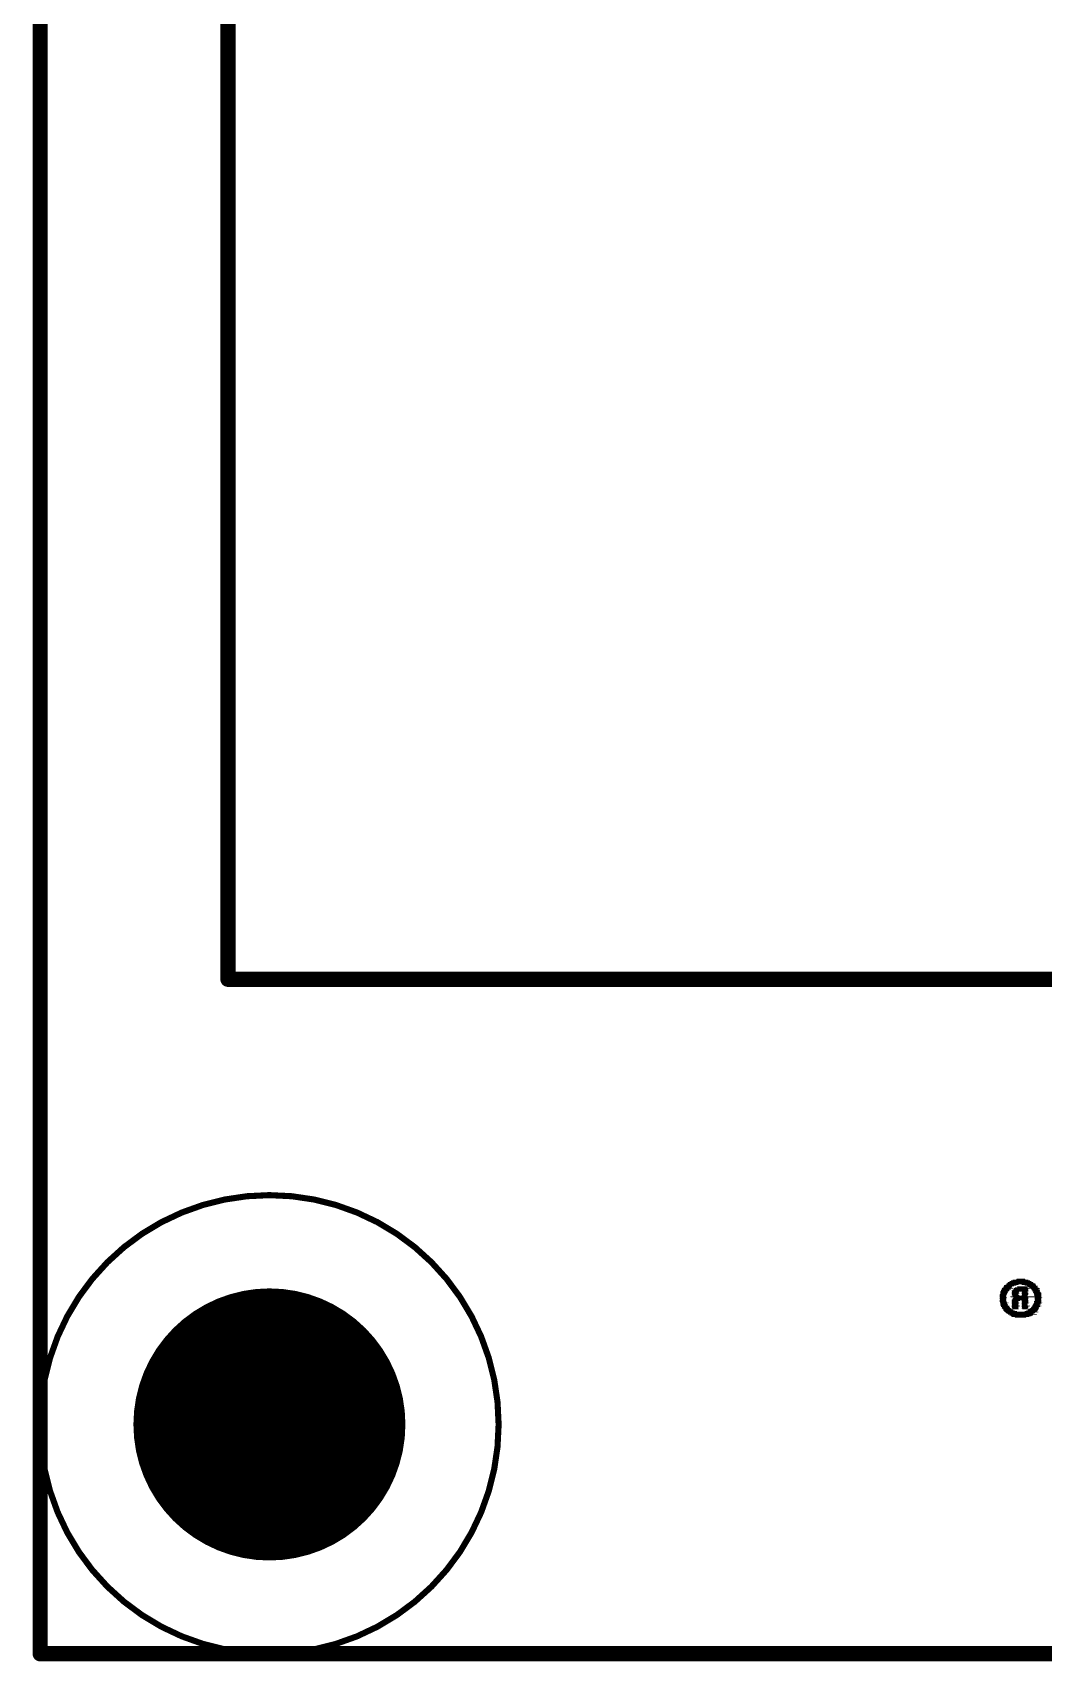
# Model space of a CAD drawing. Header units: millimetres. Extents: x 1.5 to 17.5, y 1 to 11.2.
# Drawn here: x 7.547 to 8.209, y 3.144 to 4.209 of the extents above; entities that cross this region are included whole.
import ezdxf

# ---------------------------------------------------------------- set-up
doc = ezdxf.new("R2010")
doc.units = ezdxf.units.MM
doc.header["$MEASUREMENT"] = 0
for name, color, linetype in [('BottomLayer', 5, 'Continuous'), ('BottomOverlay', 54, 'Continuous'), ('BottomSolder', 6, 'Continuous'), ('DrillDrawing', 1, 'Continuous'), ('InternalPlane1', 76, 'Continuous'), ('InternalPlane2', 16, 'Continuous'), ('Mechanical12', 56, 'Continuous'), ('Mechanical8', 56, 'Continuous'), ('MultiLayer', 9, 'Continuous'), ('PadHoleLayer', 156, 'Continuous'), ('TopLayer', 1, 'Continuous'), ('TopSolder', 216, 'Continuous')]:
    doc.layers.add(name, color=color, linetype=linetype)

# ---------------------------------------------------------------- blocks, each defined once
blk = doc.blocks.new('P___Z__SOM_B_10')
at = {"layer": 'BottomLayer'}
for points, const_width in [([(2.25, -0.15, 1), (1.95, -0.15, 1)], 0.004), ([(2.0575, -0.15, 1), (2.1425, -0.15, 1)], 0.085), ([(1.949, -0.15, 1), (1.951, -0.15, 1)], 0.002), ([(2.249, -0.15, 1), (2.251, -0.15, 1)], 0.002)]:
    blk.add_lwpolyline(points, format="xyb", close=True, dxfattribs=dict(at, const_width=const_width))
at = {"layer": 'BottomOverlay'}
for points, const_width in [([(2.25, 0), (0, 0)], 0.01), ([(2.25, 0), (2.25, -4)], 0.01), ([(1.6185, -0.2235), (1.597, -0.2235)], 0.0005), ([(1.6165, -0.222), (1.598, -0.222)], 0.0005), ([(1.6055, -0.224), (1.598, -0.224)], 0.0005), ([(1.618, -0.223), (1.599, -0.223)], 0.0005), ([(1.617, -0.2225), (1.6, -0.2225)], 0.0005), ([(1.6155, -0.2215), (1.6005, -0.2215)], 0.0005), ([(1.6145, -0.221), (1.6015, -0.221)], 0.0005), ([(1.614, -0.2205), (1.603, -0.2205)], 0.0005), ([(1.612, -0.22), (1.605, -0.22)], 0.0005), ([(1.619, -0.224), (1.611, -0.224)], 0.0005), ([(1.5995, -0.2295), (1.5945, -0.2295)], 0.0005), ([(1.599, -0.233), (1.5945, -0.233)], 0.0005), ([(1.6005, -0.2275), (1.595, -0.2275)], 0.0005), ([(1.5995, -0.23), (1.595, -0.23)], 0.0005), ([(1.5995, -0.2305), (1.595, -0.2305)], 0.0005), ([(1.599, -0.231), (1.595, -0.231)], 0.0005), ([(1.599, -0.2315), (1.595, -0.2315)], 0.0005), ([(1.599, -0.232), (1.595, -0.232)], 0.0005), ([(1.599, -0.2325), (1.595, -0.2325)], 0.0005), ([(1.615, -0.2335), (1.595, -0.2335)], 0.0005), ([(1.599, -0.234), (1.595, -0.234)], 0.0005), ([(1.5995, -0.2345), (1.595, -0.2345)], 0.0005), ([(1.6, -0.2285), (1.5955, -0.2285)], 0.0005), ([(1.6, -0.229), (1.5955, -0.229)], 0.0005), ([(1.601, -0.227), (1.596, -0.227)], 0.0005), ([(1.6005, -0.228), (1.596, -0.228)], 0.0005), ([(1.602, -0.226), (1.5965, -0.226)], 0.0005), ([(1.6015, -0.2265), (1.5965, -0.2265)], 0.0005), ([(1.6035, -0.225), (1.597, -0.225)], 0.0005), ([(1.603, -0.2255), (1.597, -0.2255)], 0.0005), ([(1.6045, -0.2245), (1.5975, -0.2245)], 0.0005), ([(1.6075, -0.2275), (1.6025, -0.2275)], 0.0005), ([(1.6075, -0.2295), (1.603, -0.2295)], 0.0005), ([(1.607, -0.2255), (1.6035, -0.2255)], 0.0005), ([(1.6075, -0.2265), (1.6035, -0.2265)], 0.0005), ([(1.6075, -0.227), (1.6035, -0.227)], 0.0005), ([(1.6075, -0.23), (1.6035, -0.23)], 0.0005), ([(1.6075, -0.2305), (1.6035, -0.2305)], 0.0005), ([(1.6075, -0.231), (1.6035, -0.231)], 0.0005), ([(1.614, -0.2315), (1.6035, -0.2315)], 0.0005), ([(1.6135, -0.232), (1.6035, -0.232)], 0.0005), ([(1.6135, -0.2325), (1.6035, -0.2325)], 0.0005), ([(1.613, -0.233), (1.6035, -0.233)], 0.0005), ([(1.6075, -0.226), (1.604, -0.226)], 0.0005), ([(1.6075, -0.228), (1.604, -0.228)], 0.0005), ([(1.6075, -0.2285), (1.604, -0.2285)], 0.0005), ([(1.6075, -0.229), (1.604, -0.229)], 0.0005), ([(1.6135, -0.234), (1.604, -0.234)], 0.0005), ([(1.6075, -0.2345), (1.604, -0.2345)], 0.0005), ([(1.614, -0.2275), (1.609, -0.2275)], 0.0005), ([(1.614, -0.231), (1.609, -0.231)], 0.0005), ([(1.614, -0.2295), (1.6095, -0.2295)], 0.0005), ([(1.614, -0.2345), (1.6095, -0.2345)], 0.0005), ([(1.6135, -0.2255), (1.61, -0.2255)], 0.0005), ([(1.614, -0.226), (1.61, -0.226)], 0.0005), ([(1.614, -0.2265), (1.61, -0.2265)], 0.0005), ([(1.614, -0.227), (1.61, -0.227)], 0.0005), ([(1.614, -0.228), (1.61, -0.228)], 0.0005), ([(1.614, -0.2285), (1.61, -0.2285)], 0.0005), ([(1.614, -0.229), (1.61, -0.229)], 0.0005), ([(1.614, -0.23), (1.61, -0.23)], 0.0005), ([(1.614, -0.2305), (1.61, -0.2305)], 0.0005), ([(1.6195, -0.2245), (1.6125, -0.2245)], 0.0005), ([(1.6195, -0.225), (1.6135, -0.225)], 0.0005), ([(1.62, -0.2255), (1.6145, -0.2255)], 0.0005), ([(1.6205, -0.226), (1.615, -0.226)], 0.0005), ([(1.6205, -0.2265), (1.6155, -0.2265)], 0.0005), ([(1.621, -0.227), (1.616, -0.227)], 0.0005), ([(1.621, -0.2275), (1.616, -0.2275)], 0.0005), ([(1.6215, -0.2295), (1.6165, -0.2295)], 0.0005), ([(1.6215, -0.228), (1.617, -0.228)], 0.0005), ([(1.6215, -0.2285), (1.617, -0.2285)], 0.0005), ([(1.6215, -0.229), (1.6175, -0.229)], 0.0005), ([(1.622, -0.23), (1.6175, -0.23)], 0.0005), ([(1.622, -0.233), (1.6175, -0.233)], 0.0005), ([(1.622, -0.2305), (1.618, -0.2305)], 0.0005), ([(1.622, -0.231), (1.618, -0.231)], 0.0005), ([(1.622, -0.2315), (1.618, -0.2315)], 0.0005), ([(1.622, -0.232), (1.618, -0.232)], 0.0005), ([(1.622, -0.2325), (1.618, -0.2325)], 0.0005), ([(1.622, -0.2335), (1.618, -0.2335)], 0.0005), ([(1.622, -0.234), (1.618, -0.234)], 0.0005), ([(1.622, -0.2345), (1.618, -0.2345)], 0.0005), ([(1.5995, -0.235), (1.595, -0.235)], 0.0005), ([(1.5995, -0.2355), (1.595, -0.2355)], 0.0005), ([(1.6, -0.236), (1.595, -0.236)], 0.0005), ([(1.6, -0.2365), (1.5955, -0.2365)], 0.0005), ([(1.6005, -0.237), (1.596, -0.237)], 0.0005), ([(1.6005, -0.2375), (1.596, -0.2375)], 0.0005), ([(1.601, -0.238), (1.596, -0.238)], 0.0005), ([(1.602, -0.239), (1.596, -0.239)], 0.0005), ([(1.6015, -0.2385), (1.5965, -0.2385)], 0.0005), ([(1.6025, -0.2395), (1.597, -0.2395)], 0.0005), ([(1.6035, -0.24), (1.5975, -0.24)], 0.0005), ([(1.604, -0.2405), (1.5975, -0.2405)], 0.0005), ([(1.6055, -0.241), (1.5985, -0.241)], 0.0005), ([(1.6075, -0.2415), (1.5985, -0.2415)], 0.0005), ([(1.6175, -0.242), (1.599, -0.242)], 0.0005), ([(1.617, -0.2425), (1.6, -0.2425)], 0.0005), ([(1.6165, -0.243), (1.6005, -0.243)], 0.0005), ([(1.6155, -0.2435), (1.6015, -0.2435)], 0.0005), ([(1.6125, -0.239), (1.6025, -0.239)], 0.0005), ([(1.6145, -0.244), (1.6025, -0.244)], 0.0005), ([(1.6075, -0.235), (1.6035, -0.235)], 0.0005), ([(1.6075, -0.2355), (1.6035, -0.2355)], 0.0005), ([(1.6075, -0.236), (1.6035, -0.236)], 0.0005), ([(1.614, -0.237), (1.6035, -0.237)], 0.0005), ([(1.614, -0.2375), (1.6035, -0.2375)], 0.0005), ([(1.6135, -0.238), (1.6035, -0.238)], 0.0005), ([(1.613, -0.2385), (1.6035, -0.2385)], 0.0005), ([(1.6135, -0.2445), (1.6035, -0.2445)], 0.0005), ([(1.6075, -0.2365), (1.604, -0.2365)], 0.0005), ([(1.612, -0.2395), (1.604, -0.2395)], 0.0005), ([(1.6105, -0.24), (1.604, -0.24)], 0.0005), ([(1.611, -0.245), (1.6055, -0.245)], 0.0005), ([(1.614, -0.2355), (1.6095, -0.2355)], 0.0005), ([(1.614, -0.2365), (1.6095, -0.2365)], 0.0005), ([(1.614, -0.235), (1.61, -0.235)], 0.0005), ([(1.614, -0.236), (1.61, -0.236)], 0.0005), ([(1.618, -0.2415), (1.61, -0.2415)], 0.0005), ([(1.619, -0.241), (1.6115, -0.241)], 0.0005), ([(1.619, -0.2405), (1.613, -0.2405)], 0.0005), ([(1.6205, -0.239), (1.6135, -0.239)], 0.0005), ([(1.6195, -0.24), (1.614, -0.24)], 0.0005), ([(1.62, -0.2395), (1.6145, -0.2395)], 0.0005), ([(1.6205, -0.2385), (1.615, -0.2385)], 0.0005), ([(1.621, -0.2375), (1.616, -0.2375)], 0.0005), ([(1.621, -0.238), (1.616, -0.238)], 0.0005), ([(1.6215, -0.237), (1.6165, -0.237)], 0.0005), ([(1.6215, -0.236), (1.617, -0.236)], 0.0005), ([(1.6215, -0.2365), (1.617, -0.2365)], 0.0005), ([(1.622, -0.235), (1.6175, -0.235)], 0.0005), ([(1.6215, -0.2355), (1.6175, -0.2355)], 0.0005)]:
    blk.add_lwpolyline(points, dxfattribs=dict(at, const_width=const_width))
for points, const_width in [([(2.2475, 0, 1), (2.2525, 0, 1)], 0.005), ([(2.2475, 0, 1), (2.2525, 0, 1)], 0.005), ([(1.5969, -0.2235, 1), (1.5971, -0.2235, 1)], 0.00025), ([(1.5979, -0.222, 1), (1.5981, -0.222, 1)], 0.00025), ([(1.5979, -0.224, 1), (1.5981, -0.224, 1)], 0.00025), ([(1.5989, -0.223, 1), (1.5991, -0.223, 1)], 0.00025), ([(1.5999, -0.2225, 1), (1.6001, -0.2225, 1)], 0.00025), ([(1.6004, -0.2215, 1), (1.6006, -0.2215, 1)], 0.00025), ([(1.6014, -0.221, 1), (1.6016, -0.221, 1)], 0.00025), ([(1.6029, -0.2205, 1), (1.6031, -0.2205, 1)], 0.00025), ([(1.6049, -0.22, 1), (1.6051, -0.22, 1)], 0.00025), ([(1.6054, -0.224, 1), (1.6056, -0.224, 1)], 0.00025), ([(1.6109, -0.224, 1), (1.6111, -0.224, 1)], 0.00025), ([(1.6119, -0.22, 1), (1.6121, -0.22, 1)], 0.00025), ([(1.6139, -0.2205, 1), (1.6141, -0.2205, 1)], 0.00025), ([(1.6144, -0.221, 1), (1.6146, -0.221, 1)], 0.00025), ([(1.6154, -0.2215, 1), (1.6156, -0.2215, 1)], 0.00025), ([(1.6164, -0.222, 1), (1.6166, -0.222, 1)], 0.00025), ([(1.6169, -0.2225, 1), (1.6171, -0.2225, 1)], 0.00025), ([(1.6179, -0.223, 1), (1.6181, -0.223, 1)], 0.00025), ([(1.6184, -0.2235, 1), (1.6186, -0.2235, 1)], 0.00025), ([(1.6189, -0.224, 1), (1.6191, -0.224, 1)], 0.00025), ([(1.5944, -0.2295, 1), (1.5946, -0.2295, 1)], 0.00025), ([(1.5944, -0.233, 1), (1.5946, -0.233, 1)], 0.00025), ([(1.5949, -0.2275, 1), (1.5951, -0.2275, 1)], 0.00025), ([(1.5949, -0.23, 1), (1.5951, -0.23, 1)], 0.00025), ([(1.5949, -0.2305, 1), (1.5951, -0.2305, 1)], 0.00025), ([(1.5949, -0.231, 1), (1.5951, -0.231, 1)], 0.00025), ([(1.5949, -0.2315, 1), (1.5951, -0.2315, 1)], 0.00025), ([(1.5949, -0.232, 1), (1.5951, -0.232, 1)], 0.00025), ([(1.5949, -0.2325, 1), (1.5951, -0.2325, 1)], 0.00025), ([(1.5949, -0.2335, 1), (1.5951, -0.2335, 1)], 0.00025), ([(1.5949, -0.234, 1), (1.5951, -0.234, 1)], 0.00025), ([(1.5949, -0.2345, 1), (1.5951, -0.2345, 1)], 0.00025), ([(1.5954, -0.2285, 1), (1.5956, -0.2285, 1)], 0.00025), ([(1.5954, -0.229, 1), (1.5956, -0.229, 1)], 0.00025), ([(1.5959, -0.227, 1), (1.5961, -0.227, 1)], 0.00025), ([(1.5959, -0.228, 1), (1.5961, -0.228, 1)], 0.00025), ([(1.5964, -0.226, 1), (1.5966, -0.226, 1)], 0.00025), ([(1.5964, -0.2265, 1), (1.5966, -0.2265, 1)], 0.00025), ([(1.5969, -0.225, 1), (1.5971, -0.225, 1)], 0.00025), ([(1.5969, -0.2255, 1), (1.5971, -0.2255, 1)], 0.00025), ([(1.5974, -0.2245, 1), (1.5976, -0.2245, 1)], 0.00025), ([(1.5989, -0.231, 1), (1.5991, -0.231, 1)], 0.00025), ([(1.5989, -0.2315, 1), (1.5991, -0.2315, 1)], 0.00025), ([(1.5989, -0.232, 1), (1.5991, -0.232, 1)], 0.00025), ([(1.5989, -0.2325, 1), (1.5991, -0.2325, 1)], 0.00025), ([(1.5989, -0.233, 1), (1.5991, -0.233, 1)], 0.00025), ([(1.5989, -0.234, 1), (1.5991, -0.234, 1)], 0.00025), ([(1.5994, -0.2295, 1), (1.5996, -0.2295, 1)], 0.00025), ([(1.5994, -0.23, 1), (1.5996, -0.23, 1)], 0.00025), ([(1.5994, -0.2305, 1), (1.5996, -0.2305, 1)], 0.00025), ([(1.5994, -0.2345, 1), (1.5996, -0.2345, 1)], 0.00025), ([(1.5999, -0.2285, 1), (1.6001, -0.2285, 1)], 0.00025), ([(1.5999, -0.229, 1), (1.6001, -0.229, 1)], 0.00025), ([(1.6004, -0.2275, 1), (1.6006, -0.2275, 1)], 0.00025), ([(1.6004, -0.228, 1), (1.6006, -0.228, 1)], 0.00025), ([(1.6009, -0.227, 1), (1.6011, -0.227, 1)], 0.00025), ([(1.6014, -0.2265, 1), (1.6016, -0.2265, 1)], 0.00025), ([(1.6019, -0.226, 1), (1.6021, -0.226, 1)], 0.00025), ([(1.6024, -0.2275, 1), (1.6026, -0.2275, 1)], 0.00025), ([(1.6029, -0.2255, 1), (1.6031, -0.2255, 1)], 0.00025), ([(1.6029, -0.2295, 1), (1.6031, -0.2295, 1)], 0.00025), ([(1.6034, -0.225, 1), (1.6036, -0.225, 1)], 0.00025), ([(1.6034, -0.2255, 1), (1.6036, -0.2255, 1)], 0.00025), ([(1.6034, -0.2265, 1), (1.6036, -0.2265, 1)], 0.00025), ([(1.6034, -0.227, 1), (1.6036, -0.227, 1)], 0.00025), ([(1.6034, -0.23, 1), (1.6036, -0.23, 1)], 0.00025), ([(1.6034, -0.2305, 1), (1.6036, -0.2305, 1)], 0.00025), ([(1.6034, -0.231, 1), (1.6036, -0.231, 1)], 0.00025), ([(1.6034, -0.2315, 1), (1.6036, -0.2315, 1)], 0.00025), ([(1.6034, -0.232, 1), (1.6036, -0.232, 1)], 0.00025), ([(1.6034, -0.2325, 1), (1.6036, -0.2325, 1)], 0.00025), ([(1.6034, -0.233, 1), (1.6036, -0.233, 1)], 0.00025), ([(1.6039, -0.226, 1), (1.6041, -0.226, 1)], 0.00025), ([(1.6039, -0.228, 1), (1.6041, -0.228, 1)], 0.00025), ([(1.6039, -0.2285, 1), (1.6041, -0.2285, 1)], 0.00025), ([(1.6039, -0.229, 1), (1.6041, -0.229, 1)], 0.00025), ([(1.6039, -0.234, 1), (1.6041, -0.234, 1)], 0.00025), ([(1.6039, -0.2345, 1), (1.6041, -0.2345, 1)], 0.00025), ([(1.6044, -0.2245, 1), (1.6046, -0.2245, 1)], 0.00025), ([(1.6069, -0.2255, 1), (1.6071, -0.2255, 1)], 0.00025), ([(1.6074, -0.226, 1), (1.6076, -0.226, 1)], 0.00025), ([(1.6074, -0.2265, 1), (1.6076, -0.2265, 1)], 0.00025), ([(1.6074, -0.227, 1), (1.6076, -0.227, 1)], 0.00025), ([(1.6074, -0.2275, 1), (1.6076, -0.2275, 1)], 0.00025), ([(1.6074, -0.228, 1), (1.6076, -0.228, 1)], 0.00025), ([(1.6074, -0.2285, 1), (1.6076, -0.2285, 1)], 0.00025), ([(1.6074, -0.229, 1), (1.6076, -0.229, 1)], 0.00025), ([(1.6074, -0.2295, 1), (1.6076, -0.2295, 1)], 0.00025), ([(1.6074, -0.23, 1), (1.6076, -0.23, 1)], 0.00025), ([(1.6074, -0.2305, 1), (1.6076, -0.2305, 1)], 0.00025), ([(1.6074, -0.231, 1), (1.6076, -0.231, 1)], 0.00025), ([(1.6074, -0.2345, 1), (1.6076, -0.2345, 1)], 0.00025), ([(1.6089, -0.2275, 1), (1.6091, -0.2275, 1)], 0.00025), ([(1.6089, -0.231, 1), (1.6091, -0.231, 1)], 0.00025), ([(1.6094, -0.2295, 1), (1.6096, -0.2295, 1)], 0.00025), ([(1.6094, -0.2345, 1), (1.6096, -0.2345, 1)], 0.00025), ([(1.6099, -0.2255, 1), (1.6101, -0.2255, 1)], 0.00025), ([(1.6099, -0.226, 1), (1.6101, -0.226, 1)], 0.00025), ([(1.6099, -0.2265, 1), (1.6101, -0.2265, 1)], 0.00025), ([(1.6099, -0.227, 1), (1.6101, -0.227, 1)], 0.00025), ([(1.6099, -0.228, 1), (1.6101, -0.228, 1)], 0.00025), ([(1.6099, -0.2285, 1), (1.6101, -0.2285, 1)], 0.00025), ([(1.6099, -0.229, 1), (1.6101, -0.229, 1)], 0.00025), ([(1.6099, -0.23, 1), (1.6101, -0.23, 1)], 0.00025), ([(1.6099, -0.2305, 1), (1.6101, -0.2305, 1)], 0.00025), ([(1.6124, -0.2245, 1), (1.6126, -0.2245, 1)], 0.00025), ([(1.6129, -0.233, 1), (1.6131, -0.233, 1)], 0.00025), ([(1.6134, -0.225, 1), (1.6136, -0.225, 1)], 0.00025), ([(1.6134, -0.2255, 1), (1.6136, -0.2255, 1)], 0.00025), ([(1.6134, -0.232, 1), (1.6136, -0.232, 1)], 0.00025), ([(1.6134, -0.2325, 1), (1.6136, -0.2325, 1)], 0.00025), ([(1.6134, -0.234, 1), (1.6136, -0.234, 1)], 0.00025), ([(1.6139, -0.226, 1), (1.6141, -0.226, 1)], 0.00025), ([(1.6139, -0.2265, 1), (1.6141, -0.2265, 1)], 0.00025), ([(1.6139, -0.227, 1), (1.6141, -0.227, 1)], 0.00025), ([(1.6139, -0.2275, 1), (1.6141, -0.2275, 1)], 0.00025), ([(1.6139, -0.228, 1), (1.6141, -0.228, 1)], 0.00025), ([(1.6139, -0.2285, 1), (1.6141, -0.2285, 1)], 0.00025), ([(1.6139, -0.229, 1), (1.6141, -0.229, 1)], 0.00025), ([(1.6139, -0.2295, 1), (1.6141, -0.2295, 1)], 0.00025), ([(1.6139, -0.23, 1), (1.6141, -0.23, 1)], 0.00025), ([(1.6139, -0.2305, 1), (1.6141, -0.2305, 1)], 0.00025), ([(1.6139, -0.231, 1), (1.6141, -0.231, 1)], 0.00025), ([(1.6139, -0.2315, 1), (1.6141, -0.2315, 1)], 0.00025), ([(1.6139, -0.2345, 1), (1.6141, -0.2345, 1)], 0.00025), ([(1.6144, -0.2255, 1), (1.6146, -0.2255, 1)], 0.00025), ([(1.6149, -0.226, 1), (1.6151, -0.226, 1)], 0.00025), ([(1.6149, -0.2335, 1), (1.6151, -0.2335, 1)], 0.00025), ([(1.6154, -0.2265, 1), (1.6156, -0.2265, 1)], 0.00025), ([(1.6159, -0.227, 1), (1.6161, -0.227, 1)], 0.00025), ([(1.6159, -0.2275, 1), (1.6161, -0.2275, 1)], 0.00025), ([(1.6164, -0.2295, 1), (1.6166, -0.2295, 1)], 0.00025), ([(1.6169, -0.228, 1), (1.6171, -0.228, 1)], 0.00025), ([(1.6169, -0.2285, 1), (1.6171, -0.2285, 1)], 0.00025), ([(1.6174, -0.229, 1), (1.6176, -0.229, 1)], 0.00025), ([(1.6174, -0.23, 1), (1.6176, -0.23, 1)], 0.00025), ([(1.6174, -0.233, 1), (1.6176, -0.233, 1)], 0.00025), ([(1.6179, -0.2305, 1), (1.6181, -0.2305, 1)], 0.00025), ([(1.6179, -0.231, 1), (1.6181, -0.231, 1)], 0.00025), ([(1.6179, -0.2315, 1), (1.6181, -0.2315, 1)], 0.00025), ([(1.6179, -0.232, 1), (1.6181, -0.232, 1)], 0.00025), ([(1.6179, -0.2325, 1), (1.6181, -0.2325, 1)], 0.00025), ([(1.6179, -0.2335, 1), (1.6181, -0.2335, 1)], 0.00025), ([(1.6179, -0.234, 1), (1.6181, -0.234, 1)], 0.00025), ([(1.6179, -0.2345, 1), (1.6181, -0.2345, 1)], 0.00025), ([(1.6194, -0.2245, 1), (1.6196, -0.2245, 1)], 0.00025), ([(1.6194, -0.225, 1), (1.6196, -0.225, 1)], 0.00025), ([(1.6199, -0.2255, 1), (1.6201, -0.2255, 1)], 0.00025), ([(1.6204, -0.226, 1), (1.6206, -0.226, 1)], 0.00025), ([(1.6204, -0.2265, 1), (1.6206, -0.2265, 1)], 0.00025), ([(1.6209, -0.227, 1), (1.6211, -0.227, 1)], 0.00025), ([(1.6209, -0.2275, 1), (1.6211, -0.2275, 1)], 0.00025), ([(1.6214, -0.228, 1), (1.6216, -0.228, 1)], 0.00025), ([(1.6214, -0.2285, 1), (1.6216, -0.2285, 1)], 0.00025), ([(1.6214, -0.229, 1), (1.6216, -0.229, 1)], 0.00025), ([(1.6214, -0.2295, 1), (1.6216, -0.2295, 1)], 0.00025), ([(1.6219, -0.23, 1), (1.6221, -0.23, 1)], 0.00025), ([(1.6219, -0.2305, 1), (1.6221, -0.2305, 1)], 0.00025), ([(1.6219, -0.231, 1), (1.6221, -0.231, 1)], 0.00025), ([(1.6219, -0.2315, 1), (1.6221, -0.2315, 1)], 0.00025), ([(1.6219, -0.232, 1), (1.6221, -0.232, 1)], 0.00025), ([(1.6219, -0.2325, 1), (1.6221, -0.2325, 1)], 0.00025), ([(1.6219, -0.233, 1), (1.6221, -0.233, 1)], 0.00025), ([(1.6219, -0.2335, 1), (1.6221, -0.2335, 1)], 0.00025), ([(1.6219, -0.234, 1), (1.6221, -0.234, 1)], 0.00025), ([(1.6219, -0.2345, 1), (1.6221, -0.2345, 1)], 0.00025), ([(1.5949, -0.235, 1), (1.5951, -0.235, 1)], 0.00025), ([(1.5949, -0.2355, 1), (1.5951, -0.2355, 1)], 0.00025), ([(1.5949, -0.236, 1), (1.5951, -0.236, 1)], 0.00025), ([(1.5954, -0.2365, 1), (1.5956, -0.2365, 1)], 0.00025), ([(1.5959, -0.237, 1), (1.5961, -0.237, 1)], 0.00025), ([(1.5959, -0.2375, 1), (1.5961, -0.2375, 1)], 0.00025), ([(1.5959, -0.238, 1), (1.5961, -0.238, 1)], 0.00025), ([(1.5959, -0.239, 1), (1.5961, -0.239, 1)], 0.00025), ([(1.5964, -0.2385, 1), (1.5966, -0.2385, 1)], 0.00025), ([(1.5969, -0.2395, 1), (1.5971, -0.2395, 1)], 0.00025), ([(1.5974, -0.24, 1), (1.5976, -0.24, 1)], 0.00025), ([(1.5974, -0.2405, 1), (1.5976, -0.2405, 1)], 0.00025), ([(1.5984, -0.241, 1), (1.5986, -0.241, 1)], 0.00025), ([(1.5984, -0.2415, 1), (1.5986, -0.2415, 1)], 0.00025), ([(1.5989, -0.242, 1), (1.5991, -0.242, 1)], 0.00025), ([(1.5994, -0.235, 1), (1.5996, -0.235, 1)], 0.00025), ([(1.5994, -0.2355, 1), (1.5996, -0.2355, 1)], 0.00025), ([(1.5999, -0.236, 1), (1.6001, -0.236, 1)], 0.00025), ([(1.5999, -0.2365, 1), (1.6001, -0.2365, 1)], 0.00025), ([(1.5999, -0.2425, 1), (1.6001, -0.2425, 1)], 0.00025), ([(1.6004, -0.237, 1), (1.6006, -0.237, 1)], 0.00025), ([(1.6004, -0.2375, 1), (1.6006, -0.2375, 1)], 0.00025), ([(1.6004, -0.243, 1), (1.6006, -0.243, 1)], 0.00025), ([(1.6009, -0.238, 1), (1.6011, -0.238, 1)], 0.00025), ([(1.6014, -0.2385, 1), (1.6016, -0.2385, 1)], 0.00025), ([(1.6014, -0.2435, 1), (1.6016, -0.2435, 1)], 0.00025), ([(1.6019, -0.239, 1), (1.6021, -0.239, 1)], 0.00025), ([(1.6024, -0.239, 1), (1.6026, -0.239, 1)], 0.00025), ([(1.6024, -0.2395, 1), (1.6026, -0.2395, 1)], 0.00025), ([(1.6024, -0.244, 1), (1.6026, -0.244, 1)], 0.00025), ([(1.6034, -0.235, 1), (1.6036, -0.235, 1)], 0.00025), ([(1.6034, -0.2355, 1), (1.6036, -0.2355, 1)], 0.00025), ([(1.6034, -0.236, 1), (1.6036, -0.236, 1)], 0.00025), ([(1.6034, -0.237, 1), (1.6036, -0.237, 1)], 0.00025), ([(1.6034, -0.2375, 1), (1.6036, -0.2375, 1)], 0.00025), ([(1.6034, -0.238, 1), (1.6036, -0.238, 1)], 0.00025), ([(1.6034, -0.2385, 1), (1.6036, -0.2385, 1)], 0.00025), ([(1.6034, -0.24, 1), (1.6036, -0.24, 1)], 0.00025), ([(1.6034, -0.2445, 1), (1.6036, -0.2445, 1)], 0.00025), ([(1.6039, -0.2365, 1), (1.6041, -0.2365, 1)], 0.00025), ([(1.6039, -0.2395, 1), (1.6041, -0.2395, 1)], 0.00025), ([(1.6039, -0.24, 1), (1.6041, -0.24, 1)], 0.00025), ([(1.6039, -0.2405, 1), (1.6041, -0.2405, 1)], 0.00025), ([(1.6054, -0.241, 1), (1.6056, -0.241, 1)], 0.00025), ([(1.6054, -0.245, 1), (1.6056, -0.245, 1)], 0.00025), ([(1.6074, -0.235, 1), (1.6076, -0.235, 1)], 0.00025), ([(1.6074, -0.2355, 1), (1.6076, -0.2355, 1)], 0.00025), ([(1.6074, -0.236, 1), (1.6076, -0.236, 1)], 0.00025), ([(1.6074, -0.2365, 1), (1.6076, -0.2365, 1)], 0.00025), ([(1.6074, -0.2415, 1), (1.6076, -0.2415, 1)], 0.00025), ([(1.6094, -0.2355, 1), (1.6096, -0.2355, 1)], 0.00025), ([(1.6094, -0.2365, 1), (1.6096, -0.2365, 1)], 0.00025), ([(1.6099, -0.235, 1), (1.6101, -0.235, 1)], 0.00025), ([(1.6099, -0.236, 1), (1.6101, -0.236, 1)], 0.00025), ([(1.6099, -0.2415, 1), (1.6101, -0.2415, 1)], 0.00025), ([(1.6104, -0.24, 1), (1.6106, -0.24, 1)], 0.00025), ([(1.6109, -0.245, 1), (1.6111, -0.245, 1)], 0.00025), ([(1.6114, -0.241, 1), (1.6116, -0.241, 1)], 0.00025), ([(1.6119, -0.2395, 1), (1.6121, -0.2395, 1)], 0.00025), ([(1.6124, -0.239, 1), (1.6126, -0.239, 1)], 0.00025), ([(1.6129, -0.2385, 1), (1.6131, -0.2385, 1)], 0.00025), ([(1.6129, -0.2405, 1), (1.6131, -0.2405, 1)], 0.00025), ([(1.6134, -0.238, 1), (1.6136, -0.238, 1)], 0.00025), ([(1.6134, -0.239, 1), (1.6136, -0.239, 1)], 0.00025), ([(1.6134, -0.2445, 1), (1.6136, -0.2445, 1)], 0.00025), ([(1.6139, -0.235, 1), (1.6141, -0.235, 1)], 0.00025), ([(1.6139, -0.2355, 1), (1.6141, -0.2355, 1)], 0.00025), ([(1.6139, -0.236, 1), (1.6141, -0.236, 1)], 0.00025), ([(1.6139, -0.2365, 1), (1.6141, -0.2365, 1)], 0.00025), ([(1.6139, -0.237, 1), (1.6141, -0.237, 1)], 0.00025), ([(1.6139, -0.2375, 1), (1.6141, -0.2375, 1)], 0.00025), ([(1.6139, -0.24, 1), (1.6141, -0.24, 1)], 0.00025), ([(1.6144, -0.2395, 1), (1.6146, -0.2395, 1)], 0.00025), ([(1.6144, -0.244, 1), (1.6146, -0.244, 1)], 0.00025), ([(1.6149, -0.2385, 1), (1.6151, -0.2385, 1)], 0.00025), ([(1.6154, -0.2435, 1), (1.6156, -0.2435, 1)], 0.00025), ([(1.6159, -0.2375, 1), (1.6161, -0.2375, 1)], 0.00025), ([(1.6159, -0.238, 1), (1.6161, -0.238, 1)], 0.00025), ([(1.6164, -0.237, 1), (1.6166, -0.237, 1)], 0.00025), ([(1.6164, -0.243, 1), (1.6166, -0.243, 1)], 0.00025), ([(1.6169, -0.236, 1), (1.6171, -0.236, 1)], 0.00025), ([(1.6169, -0.2365, 1), (1.6171, -0.2365, 1)], 0.00025), ([(1.6169, -0.2425, 1), (1.6171, -0.2425, 1)], 0.00025), ([(1.6174, -0.235, 1), (1.6176, -0.235, 1)], 0.00025), ([(1.6174, -0.2355, 1), (1.6176, -0.2355, 1)], 0.00025), ([(1.6174, -0.242, 1), (1.6176, -0.242, 1)], 0.00025), ([(1.6179, -0.2415, 1), (1.6181, -0.2415, 1)], 0.00025), ([(1.6189, -0.2405, 1), (1.6191, -0.2405, 1)], 0.00025), ([(1.6189, -0.241, 1), (1.6191, -0.241, 1)], 0.00025), ([(1.6194, -0.24, 1), (1.6196, -0.24, 1)], 0.00025), ([(1.6199, -0.2395, 1), (1.6201, -0.2395, 1)], 0.00025), ([(1.6204, -0.2385, 1), (1.6206, -0.2385, 1)], 0.00025), ([(1.6204, -0.239, 1), (1.6206, -0.239, 1)], 0.00025), ([(1.6209, -0.2375, 1), (1.6211, -0.2375, 1)], 0.00025), ([(1.6209, -0.238, 1), (1.6211, -0.238, 1)], 0.00025), ([(1.6214, -0.2355, 1), (1.6216, -0.2355, 1)], 0.00025), ([(1.6214, -0.236, 1), (1.6216, -0.236, 1)], 0.00025), ([(1.6214, -0.2365, 1), (1.6216, -0.2365, 1)], 0.00025), ([(1.6214, -0.237, 1), (1.6216, -0.237, 1)], 0.00025), ([(1.6219, -0.235, 1), (1.6221, -0.235, 1)], 0.00025)]:
    blk.add_lwpolyline(points, format="xyb", close=True, dxfattribs=dict(at, const_width=const_width))
at = {"layer": 'BottomSolder', "const_width": 0.089}
blk.add_lwpolyline([(2.0555, -0.15, 1), (2.1445, -0.15, 1)], format="xyb", close=True, dxfattribs=at)
at = {"layer": 'InternalPlane1', "const_width": 0.0825}
blk.add_lwpolyline([(2.0587, -0.15, 1), (2.1412, -0.15, 1)], format="xyb", close=True, dxfattribs=at)
at = {"layer": 'InternalPlane2', "const_width": 0.0825}
blk.add_lwpolyline([(2.0587, -0.15, 1), (2.1412, -0.15, 1)], format="xyb", close=True, dxfattribs=at)
at = {"layer": 'Mechanical12', "const_width": 0.01}
for points in [[(2.1, -0.14), (2.1, -0.16)], [(2.11, -0.15), (2.09, -0.15)]]:
    blk.add_lwpolyline(points, dxfattribs=at)
at = {"layer": 'Mechanical12', "const_width": 0.005}
for points in [[(2.0975, -0.14, 1), (2.1025, -0.14, 1)], [(2.0875, -0.15, 1), (2.0925, -0.15, 1)], [(2.1075, -0.15, 1), (2.1125, -0.15, 1)], [(2.0975, -0.16, 1), (2.1025, -0.16, 1)]]:
    blk.add_lwpolyline(points, format="xyb", close=True, dxfattribs=at)
at = {"layer": 'MultiLayer', "const_width": 0.085}
blk.add_lwpolyline([(2.0575, -0.15, 1), (2.1425, -0.15, 1)], format="xyb", close=True, dxfattribs=at)
at = {"layer": 'PadHoleLayer', "const_width": 0.0625}
blk.add_lwpolyline([(2.0688, -0.15, 1), (2.1313, -0.15, 1)], format="xyb", close=True, dxfattribs=at)
at = {"layer": 'TopLayer'}
for points, const_width in [([(2.25, -0.15, 1), (1.95, -0.15, 1)], 0.004), ([(2.0575, -0.15, 1), (2.1425, -0.15, 1)], 0.085), ([(1.949, -0.15, 1), (1.951, -0.15, 1)], 0.002), ([(2.249, -0.15, 1), (2.251, -0.15, 1)], 0.002)]:
    blk.add_lwpolyline(points, format="xyb", close=True, dxfattribs=dict(at, const_width=const_width))
at = {"layer": 'TopSolder', "const_width": 0.089}
blk.add_lwpolyline([(2.0555, -0.15, 1), (2.1445, -0.15, 1)], format="xyb", close=True, dxfattribs=at)

msp = doc.modelspace()

# ---------------------------------------------------------------- linework, layer by layer
at = {"layer": 'DrillDrawing', "const_width": 0.002}
for points in [[(7.6921, 3.3088), (7.7121, 3.3088)], [(7.6921, 3.3088), (7.7021, 3.2888)], [(7.7021, 3.2888), (7.7121, 3.3088)]]:
    msp.add_lwpolyline(points, dxfattribs=at)
at = {"layer": 'DrillDrawing', "const_width": 0.001}
for points in [[(7.6916, 3.3088, 1), (7.6926, 3.3088, 1)], [(7.6916, 3.3088, 1), (7.6926, 3.3088, 1)], [(7.7116, 3.3088, 1), (7.7126, 3.3088, 1)], [(7.7116, 3.3088, 1), (7.7126, 3.3088, 1)], [(7.7016, 3.2888, 1), (7.7026, 3.2888, 1)], [(7.7016, 3.2888, 1), (7.7026, 3.2888, 1)]]:
    msp.add_lwpolyline(points, format="xyb", close=True, dxfattribs=at)
at = {"layer": 'Mechanical8', "const_width": 0.01}
for points in [[(7.675, 3.59), (7.675, 7.2833)], [(7.675, 3.59), (14.1709, 3.59)]]:
    msp.add_lwpolyline(points, dxfattribs=at)
at = {"layer": 'Mechanical8', "const_width": 0.005}
msp.add_lwpolyline([(7.6725, 3.59, 1), (7.6775, 3.59, 1)], format="xyb", close=True, dxfattribs=at)
msp.add_lwpolyline([(7.6725, 3.59, 1), (7.6775, 3.59, 1)], format="xyb", close=True, dxfattribs=at)

# ---------------------------------------------------------------- block references
at = {"rotation": 180}
msp.add_blockref('P___Z__SOM_B_10', (9.8021, 3.1488), dxfattribs=at)

doc.saveas('drawing.dxf')
